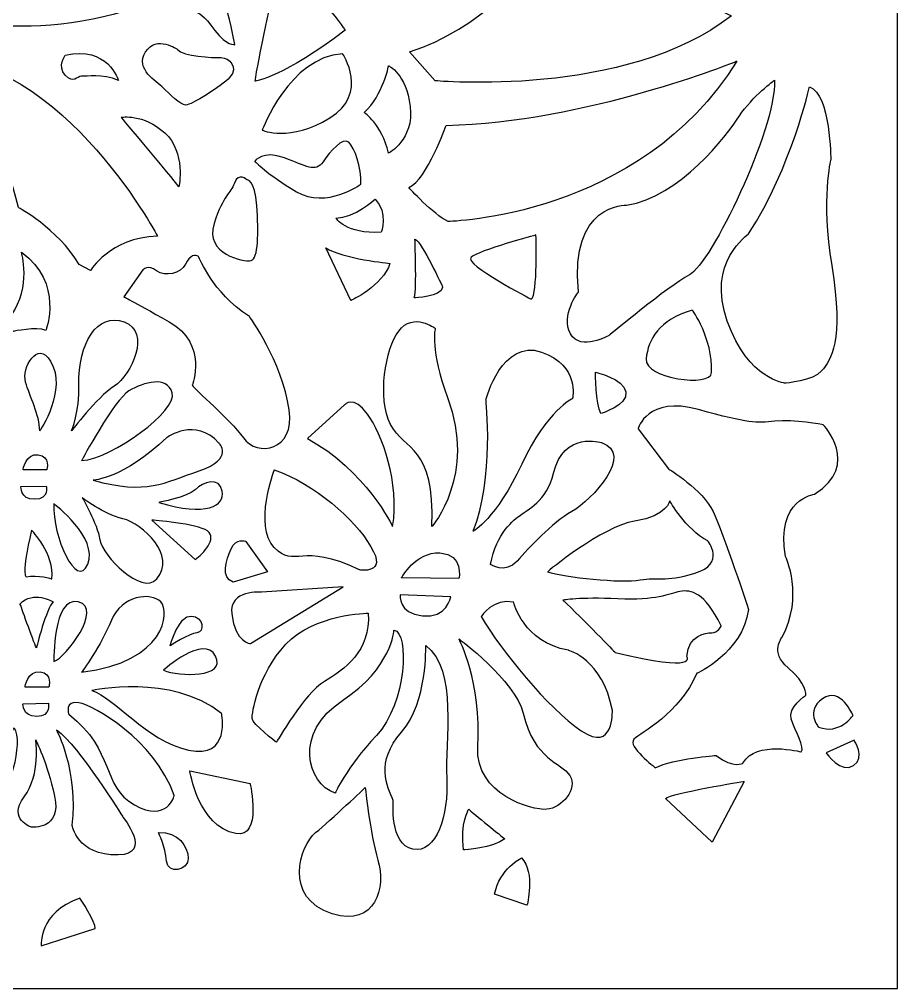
# Model space of a CAD drawing. Header units: centimetres. Extents: x 10.6 to 19.7, y -9 to 9.
# Drawn here: x 14.21 to 19.71, y -9 to -2.94 of the extents above; entities that cross this region are included whole.
import ezdxf

# ---------------------------------------------------------------- set-up
doc = ezdxf.new("R2010")
doc.units = ezdxf.units.CM
doc.header["$MEASUREMENT"] = 0
doc.layers.add('layer 1', color=7, linetype='Continuous')

msp = doc.modelspace()

# ---------------------------------------------------------------- linework, layer by layer
at = {"layer": 'layer 1', "color": 250}
msp.add_open_spline([(10.56679, 9.00077), (10.56679, 9.00077), (19.7069, 9.00077), (19.7069, 9.00077), (19.7069, 9.00077), (19.7069, 9.00077), (19.7069, -9.00021), (19.7069, -9.00021), (19.7069, -9.00021), (19.7069, -9.00021), (10.56679, -9.00021), (10.56679, -9.00021), (10.56679, -9.00021), (10.56679, -9.00021), (10.56679, 9.00077), (10.56679, 9.00077)], degree=3, knots=[0, 0, 0, 0, 0.2, 0.2, 0.2, 0.2, 0.4, 0.4, 0.4, 0.4, 0.6, 0.6, 0.6, 0.6, 1, 1, 1, 1], dxfattribs=at)
at = {"layer": 'layer 1', "color": 7}
for points, knots in [([(13.60091, -2.90208), (13.60091, -2.90208), (14.33084, -3.13059), (15.08616, -2.80687), (15.08616, -2.80687), (15.08616, -2.80687), (15.72725, -2.572), (15.28293, -2.17847), (15.28293, -2.17847), (15.28293, -2.17847), (15.21946, -2.1023), (14.74977, -2.30542), (14.74977, -2.30542), (14.28007, -2.50853), (14.27372, -2.78782), (13.60091, -2.90208)], [0, 0, 0, 0, 0.2, 0.2, 0.2, 0.2, 0.4, 0.4, 0.4, 0.4, 0.6, 0.6, 0.6, 0.6, 1, 1, 1, 1]), ([(17.42197, -2.5974), (17.42197, -2.5974), (17.10038, -3.00363), (16.65183, -3.13904), (16.65183, -3.13904), (16.65183, -3.13904), (16.81263, -3.32099), (16.81263, -3.32099), (16.81263, -3.32099), (16.81263, -3.32099), (18.01015, -3.43102), (18.66605, -2.91476), (18.66605, -2.91476), (18.66605, -2.91476), (17.97629, -2.56777), (17.42197, -2.5974)], [0, 0, 0, 0, 0.2, 0.2, 0.2, 0.2, 0.4, 0.4, 0.4, 0.4, 0.6, 0.6, 0.6, 0.6, 1, 1, 1, 1]), ([(15.30959, -2.89191), (15.30959, -2.89191), (15.41623, -2.77259), (15.44669, -2.77512), (15.44669, -2.77512), (15.44669, -2.77512), (15.49493, -2.74974), (15.5584, -3.09504), (15.5584, -3.09504), (15.5584, -3.09504), (15.50763, -3.10519), (15.43399, -3.00617), (15.43399, -3.00617), (15.36036, -2.90715), (15.32991, -2.89191), (15.30959, -2.89191)], [0, 0, 0, 0, 0.2, 0.2, 0.2, 0.2, 0.4, 0.4, 0.4, 0.4, 0.6, 0.6, 0.6, 0.6, 1, 1, 1, 1]), ([(15.80721, -2.73196), (15.80721, -2.73196), (15.69804, -3.21182), (15.68535, -3.32354), (15.68535, -3.32354), (15.68535, -3.32354), (15.86814, -3.29814), (16.24899, -3.00363), (16.24899, -3.00363), (16.24899, -3.00363), (16.18044, -2.90461), (16.10427, -2.82844), (16.10427, -2.82844), (16.0281, -2.75227), (15.80721, -2.73196), (15.80721, -2.73196)], [0, 0, 0, 0, 0.2, 0.2, 0.2, 0.2, 0.4, 0.4, 0.4, 0.4, 0.6, 0.6, 0.6, 0.6, 1, 1, 1, 1]), ([(15.20042, -3.1255), (15.20042, -3.1255), (15.0684, -3.03157), (14.99986, -3.14074), (14.99986, -3.14074), (14.93131, -3.24991), (15.07093, -3.32608), (15.10901, -3.36416), (15.10901, -3.36416), (15.1471, -3.40225), (15.21819, -3.47333), (15.25119, -3.47333), (15.25119, -3.47333), (15.2842, -3.47333), (15.47208, -3.35908), (15.52793, -3.29814), (15.52793, -3.29814), (15.5838, -3.23721), (15.52286, -3.17627), (15.47208, -3.17627), (15.47208, -3.17627), (15.42129, -3.17627), (15.23089, -3.16867), (15.20042, -3.1255)], [0, 0, 0, 0, 0.1428571, 0.1428571, 0.1428571, 0.1428571, 0.2857143, 0.2857143, 0.2857143, 0.2857143, 0.4285714, 0.4285714, 0.4285714, 0.4285714, 0.5714286, 0.5714286, 0.5714286, 0.5714286, 0.7142857, 0.7142857, 0.7142857, 0.7142857, 1, 1, 1, 1]), ([(13.52474, -3.15597), (13.52474, -3.15597), (14.05157, -3.43525), (14.2039, -4.11443), (14.2039, -4.11443), (14.2039, -4.11443), (14.4451, -4.24137), (14.58474, -4.46988), (14.58474, -4.46988), (14.58474, -4.46988), (14.65456, -4.50796), (14.65456, -4.50796), (14.65456, -4.50796), (14.65456, -4.50796), (14.77516, -4.30485), (15.07346, -4.29215), (15.07346, -4.29215), (15.07346, -4.29215), (14.43875, -3.08614), (13.52474, -3.15597)], [0, 0, 0, 0, 0.1666667, 0.1666667, 0.1666667, 0.1666667, 0.3333333, 0.3333333, 0.3333333, 0.3333333, 0.5, 0.5, 0.5, 0.5, 0.6666667, 0.6666667, 0.6666667, 0.6666667, 1, 1, 1, 1]), ([(14.49714, -3.16104), (14.49714, -3.16104), (14.44382, -3.22959), (14.49714, -3.28546), (14.49714, -3.28546), (14.55046, -3.34131), (14.56824, -3.29308), (14.59871, -3.29308), (14.59871, -3.29308), (14.62916, -3.29308), (14.72818, -3.27784), (14.82975, -3.31846), (14.82975, -3.31846), (14.82975, -3.31846), (14.7612, -3.09757), (14.49714, -3.16104)], [0, 0, 0, 0, 0.2, 0.2, 0.2, 0.2, 0.4, 0.4, 0.4, 0.4, 0.6, 0.6, 0.6, 0.6, 1, 1, 1, 1]), ([(15.72936, -3.6299), (15.72936, -3.6299), (15.89861, -3.1729), (16.2329, -3.15173), (16.2329, -3.15173), (16.2329, -3.15173), (16.40217, -3.40139), (16.1525, -3.55373), (16.1525, -3.55373), (15.90284, -3.70607), (15.72936, -3.6299), (15.72936, -3.6299)], [0, 0, 0, 0, 0.25, 0.25, 0.25, 0.25, 0.5, 0.5, 0.5, 0.5, 1, 1, 1, 1]), ([(16.88033, -3.60029), (16.88033, -3.60029), (16.76186, -3.93882), (16.6476, -3.98959), (16.6476, -3.98959), (16.6476, -3.98959), (16.79993, -4.15886), (16.89303, -4.20117), (16.89303, -4.20117), (16.89303, -4.20117), (18.09055, -4.18001), (18.69989, -3.19828), (18.69989, -3.19828), (18.69989, -3.19828), (17.75203, -3.58336), (16.88033, -3.60029)], [0, 0, 0, 0, 0.2, 0.2, 0.2, 0.2, 0.4, 0.4, 0.4, 0.4, 0.6, 0.6, 0.6, 0.6, 1, 1, 1, 1]), ([(16.52065, -3.2279), (16.52065, -3.2279), (16.48679, -3.40986), (16.36831, -3.51989), (16.36831, -3.51989), (16.36831, -3.51989), (16.47834, -3.59182), (16.52065, -3.77378), (16.52065, -3.77378), (16.52065, -3.77378), (16.68145, -3.68916), (16.65606, -3.4818), (16.65606, -3.4818), (16.63068, -3.27445), (16.52065, -3.2279), (16.52065, -3.2279)], [0, 0, 0, 0, 0.2, 0.2, 0.2, 0.2, 0.4, 0.4, 0.4, 0.4, 0.6, 0.6, 0.6, 0.6, 1, 1, 1, 1]), ([(17.70972, -4.64126), (17.70972, -4.64126), (17.59546, -4.78937), (17.65893, -4.90362), (17.65893, -4.90362), (17.72242, -5.01788), (17.90437, -4.91208), (17.90437, -4.91208), (17.90437, -4.91208), (17.90437, -4.91208), (18.26827, -4.6074), (18.40368, -4.53547), (18.40368, -4.53547), (18.53909, -4.46353), (18.94532, -3.6299), (18.93685, -3.31677), (18.93685, -3.31677), (18.93685, -3.31677), (18.79721, -3.41832), (18.71682, -3.54105), (18.71682, -3.54105), (18.63642, -3.66376), (18.34444, -4.04883), (18.01015, -4.09962), (18.01015, -4.09962), (18.01015, -4.09962), (17.65048, -4.08692), (17.70972, -4.64126)], [0, 0, 0, 0, 0.125, 0.125, 0.125, 0.125, 0.25, 0.25, 0.25, 0.25, 0.375, 0.375, 0.375, 0.375, 0.5, 0.5, 0.5, 0.5, 0.625, 0.625, 0.625, 0.625, 0.75, 0.75, 0.75, 0.75, 1, 1, 1, 1]), ([(19.15479, -3.35908), (19.15479, -3.35908), (19.04688, -3.85418), (18.77394, -4.27945), (18.77394, -4.27945), (18.77394, -4.27945), (18.50735, -4.45719), (18.64065, -4.82534), (18.64065, -4.82534), (18.77394, -5.19347), (19.00245, -5.21251), (19.00245, -5.21251), (19.00245, -5.21251), (19.00245, -5.21251), (19.1787, -5.20022), (19.23094, -5.13636), (19.23094, -5.13636), (19.28807, -5.06653), (19.3743, -4.95552), (19.29443, -4.47623), (19.29443, -4.47623), (19.2246, -4.0573), (19.28807, -3.81609), (19.28807, -3.81609), (19.28807, -3.81609), (19.28807, -3.81609), (19.28807, -3.40352), (19.15479, -3.35908)], [0, 0, 0, 0, 0.125, 0.125, 0.125, 0.125, 0.25, 0.25, 0.25, 0.25, 0.375, 0.375, 0.375, 0.375, 0.5, 0.5, 0.5, 0.5, 0.625, 0.625, 0.625, 0.625, 0.75, 0.75, 0.75, 0.75, 1, 1, 1, 1]), ([(14.84752, -3.5495), (14.84752, -3.5495), (15.15978, -3.9202), (15.20803, -3.98367), (15.20803, -3.98367), (15.20803, -3.98367), (15.25374, -3.76786), (15.11917, -3.64599), (15.11917, -3.64599), (14.98462, -3.52412), (14.84752, -3.5495), (14.84752, -3.5495)], [0, 0, 0, 0, 0.25, 0.25, 0.25, 0.25, 0.5, 0.5, 0.5, 0.5, 1, 1, 1, 1]), ([(15.6828, -3.82457), (15.6828, -3.82457), (15.73359, -3.75263), (15.869, -3.80339), (15.869, -3.80339), (16.00441, -3.85418), (16.06365, -3.89649), (16.11019, -3.82879), (16.11019, -3.82879), (16.15673, -3.76108), (16.2329, -3.67223), (16.27099, -3.70607), (16.27099, -3.70607), (16.30907, -3.73993), (16.35138, -3.86265), (16.34716, -3.96843), (16.34716, -3.96843), (16.34716, -3.96843), (16.13135, -4.125), (15.94517, -4.01497), (15.94517, -4.01497), (15.75897, -3.90496), (15.6828, -3.82457), (15.6828, -3.82457)], [0, 0, 0, 0, 0.1428571, 0.1428571, 0.1428571, 0.1428571, 0.2857143, 0.2857143, 0.2857143, 0.2857143, 0.4285714, 0.4285714, 0.4285714, 0.4285714, 0.5714286, 0.5714286, 0.5714286, 0.5714286, 0.7142857, 0.7142857, 0.7142857, 0.7142857, 1, 1, 1, 1]), ([(15.63457, -3.9405), (15.63457, -3.9405), (15.6828, -3.93543), (15.6955, -4.103), (15.6955, -4.103), (15.7082, -4.27058), (15.70565, -4.4356), (15.65995, -4.44577), (15.65995, -4.44577), (15.61425, -4.45592), (15.36798, -4.40513), (15.42891, -4.21471), (15.42891, -4.21471), (15.48985, -4.02429), (15.53048, -4.0319), (15.55586, -3.96082), (15.55586, -3.96082), (15.58125, -3.88973), (15.63457, -3.9405), (15.63457, -3.9405)], [0, 0, 0, 0, 0.1666667, 0.1666667, 0.1666667, 0.1666667, 0.3333333, 0.3333333, 0.3333333, 0.3333333, 0.5, 0.5, 0.5, 0.5, 0.6666667, 0.6666667, 0.6666667, 0.6666667, 1, 1, 1, 1]), ([(16.43602, -4.06153), (16.43602, -4.06153), (16.30907, -4.18001), (16.19059, -4.18001), (16.19059, -4.18001), (16.19059, -4.18001), (16.25407, -4.28157), (16.47411, -4.26888), (16.47411, -4.26888), (16.47411, -4.26888), (16.52065, -4.14616), (16.43602, -4.06153)], [0, 0, 0, 0, 0.25, 0.25, 0.25, 0.25, 0.5, 0.5, 0.5, 0.5, 1, 1, 1, 1]), ([(17.44312, -4.28581), (17.44312, -4.28581), (17.45582, -4.65819), (17.41351, -4.6878), (17.41351, -4.6878), (17.41351, -4.6878), (16.99035, -4.46776), (17.03689, -4.42545), (17.03689, -4.42545), (17.08345, -4.38314), (17.44312, -4.28581), (17.44312, -4.28581)], [0, 0, 0, 0, 0.25, 0.25, 0.25, 0.25, 0.5, 0.5, 0.5, 0.5, 1, 1, 1, 1]), ([(16.68569, -4.3112), (16.68569, -4.3112), (16.69837, -4.61587), (16.68145, -4.67934), (16.68145, -4.67934), (16.68145, -4.67934), (16.85071, -4.67511), (16.85917, -4.61164), (16.85917, -4.61164), (16.85917, -4.61164), (16.728, -4.32812), (16.68569, -4.3112)], [0, 0, 0, 0, 0.25, 0.25, 0.25, 0.25, 0.5, 0.5, 0.5, 0.5, 1, 1, 1, 1]), ([(14.22295, -4.39371), (14.22295, -4.39371), (14.28642, -4.60951), (14.15946, -4.78725), (14.15946, -4.78725), (14.15946, -4.78725), (14.14043, -4.86977), (14.17216, -4.88881), (14.17216, -4.88881), (14.17216, -4.88881), (14.31816, -4.85707), (14.37527, -4.88246), (14.37527, -4.88246), (14.37527, -4.88246), (14.48952, -4.58413), (14.22295, -4.39371)], [0, 0, 0, 0, 0.2, 0.2, 0.2, 0.2, 0.4, 0.4, 0.4, 0.4, 0.6, 0.6, 0.6, 0.6, 1, 1, 1, 1]), ([(14.86401, -4.673), (14.86401, -4.673), (14.98208, -4.50415), (14.98208, -4.50415), (14.98208, -4.50415), (14.98208, -4.50415), (15.01509, -4.46862), (15.06838, -4.50924), (15.06838, -4.50924), (15.1217, -4.54985), (15.22072, -4.527), (15.24865, -4.46862), (15.24865, -4.46862), (15.27659, -4.41022), (15.31467, -4.40513), (15.32991, -4.42037), (15.32991, -4.42037), (15.34512, -4.4356), (15.40861, -4.63872), (15.6498, -4.79613), (15.6498, -4.79613), (15.6498, -4.79613), (15.85282, -5.07173), (15.89861, -5.38008), (15.89861, -5.38008), (15.9367, -5.63653), (15.69804, -5.67714), (15.61172, -5.55527), (15.61172, -5.55527), (15.5254, -5.4334), (15.30959, -5.25823), (15.29182, -5.22523), (15.29182, -5.22523), (15.29182, -5.22523), (15.39337, -4.96879), (15.1471, -4.82915), (15.1471, -4.82915), (14.90084, -4.68949), (14.86401, -4.673), (14.86401, -4.673)], [0, 0, 0, 0, 0.0909091, 0.0909091, 0.0909091, 0.0909091, 0.1818182, 0.1818182, 0.1818182, 0.1818182, 0.2727273, 0.2727273, 0.2727273, 0.2727273, 0.3636364, 0.3636364, 0.3636364, 0.3636364, 0.4545455, 0.4545455, 0.4545455, 0.4545455, 0.5454545, 0.5454545, 0.5454545, 0.5454545, 0.6363636, 0.6363636, 0.6363636, 0.6363636, 0.7272727, 0.7272727, 0.7272727, 0.7272727, 0.8181818, 0.8181818, 0.8181818, 0.8181818, 1, 1, 1, 1]), ([(16.52911, -4.46353), (16.52911, -4.46353), (16.2329, -4.43391), (16.12712, -4.36621), (16.12712, -4.36621), (16.12712, -4.36621), (16.28369, -4.69627), (16.28369, -4.69627), (16.28369, -4.69627), (16.28369, -4.69627), (16.48679, -4.60317), (16.52911, -4.46353)], [0, 0, 0, 0, 0.25, 0.25, 0.25, 0.25, 0.5, 0.5, 0.5, 0.5, 1, 1, 1, 1]), ([(14.53608, -5.51085), (14.53608, -5.51085), (14.69265, -5.3035), (14.80266, -5.23155), (14.80266, -5.23155), (14.91268, -5.15963), (15.03539, -4.89304), (14.86613, -4.82957), (14.86613, -4.82957), (14.69688, -4.76608), (14.57617, -4.96505), (14.58262, -5.2231), (14.58262, -5.2231), (14.58686, -5.39236), (14.53608, -5.51085), (14.53608, -5.51085)], [0, 0, 0, 0, 0.2, 0.2, 0.2, 0.2, 0.4, 0.4, 0.4, 0.4, 0.6, 0.6, 0.6, 0.6, 1, 1, 1, 1]), ([(16.81263, -4.86977), (16.81263, -4.86977), (16.67722, -4.76397), (16.58412, -4.88669), (16.58412, -4.88669), (16.50093, -4.99634), (16.44871, -5.30561), (16.53335, -5.47065), (16.53335, -5.47065), (16.61798, -5.63569), (16.81263, -5.60183), (16.79147, -6.10962), (16.79147, -6.10962), (16.79147, -6.10962), (17.07306, -5.79038), (16.8888, -5.3014), (16.8888, -5.3014), (16.77877, -5.0094), (16.81263, -4.86977), (16.81263, -4.86977)], [0, 0, 0, 0, 0.1666667, 0.1666667, 0.1666667, 0.1666667, 0.3333333, 0.3333333, 0.3333333, 0.3333333, 0.5, 0.5, 0.5, 0.5, 0.6666667, 0.6666667, 0.6666667, 0.6666667, 1, 1, 1, 1]), ([(18.42167, -4.75551), (18.42167, -4.75551), (18.54957, -4.927), (18.54227, -5.14588), (18.54227, -5.14588), (18.53909, -5.24109), (18.12018, -5.18396), (18.13286, -5.06019), (18.13286, -5.06019), (18.14556, -4.93641), (18.21221, -4.81898), (18.42167, -4.75551)], [0, 0, 0, 0, 0.25, 0.25, 0.25, 0.25, 0.5, 0.5, 0.5, 0.5, 1, 1, 1, 1]), ([(14.3372, -5.51085), (14.3372, -5.51085), (14.51216, -5.25565), (14.4049, -5.075), (14.4049, -5.075), (14.3245, -4.93959), (14.22295, -5.11732), (14.24833, -5.20618), (14.24833, -5.20618), (14.27372, -5.29504), (14.3372, -5.41352), (14.3372, -5.51085)], [0, 0, 0, 0, 0.25, 0.25, 0.25, 0.25, 0.5, 0.5, 0.5, 0.5, 1, 1, 1, 1]), ([(17.04959, -6.13924), (17.04959, -6.13924), (17.19347, -6.06307), (17.35427, -5.72031), (17.35427, -5.72031), (17.51506, -5.37755), (17.67163, -5.30985), (17.67163, -5.30985), (17.67163, -5.30985), (17.67163, -5.30985), (17.72242, -5.1025), (17.47698, -5.01788), (17.47698, -5.01788), (17.23156, -4.93323), (17.12999, -5.31408), (17.12999, -5.31408), (17.12999, -5.31408), (17.12999, -5.31408), (17.185, -5.80918), (17.04959, -6.13924)], [0, 0, 0, 0, 0.1666667, 0.1666667, 0.1666667, 0.1666667, 0.3333333, 0.3333333, 0.3333333, 0.3333333, 0.5, 0.5, 0.5, 0.5, 0.6666667, 0.6666667, 0.6666667, 0.6666667, 1, 1, 1, 1]), ([(17.8155, -5.14481), (17.8155, -5.14481), (17.8155, -5.34369), (17.84936, -5.40294), (17.84936, -5.40294), (17.84936, -5.40294), (18.01861, -5.35217), (18.00592, -5.26754), (18.00592, -5.26754), (17.99322, -5.1829), (17.8155, -5.14481), (17.8155, -5.14481)], [0, 0, 0, 0, 0.25, 0.25, 0.25, 0.25, 0.5, 0.5, 0.5, 0.5, 1, 1, 1, 1]), ([(14.59955, -5.69704), (14.59955, -5.69704), (14.80266, -5.3162), (14.89576, -5.26118), (14.89576, -5.26118), (14.98885, -5.20618), (15.1327, -5.16386), (15.16656, -5.27388), (15.16656, -5.27388), (15.20042, -5.38391), (14.7942, -5.68434), (14.59955, -5.69704)], [0, 0, 0, 0, 0.25, 0.25, 0.25, 0.25, 0.5, 0.5, 0.5, 0.5, 1, 1, 1, 1]), ([(16.01287, -5.55952), (16.01287, -5.55952), (16.2456, -5.34794), (16.2456, -5.34794), (16.2456, -5.34794), (16.2456, -5.34794), (16.30061, -5.28445), (16.38947, -5.40718), (16.38947, -5.40718), (16.47834, -5.52989), (16.59259, -5.83879), (16.54604, -6.10962), (16.54604, -6.10962), (16.54604, -6.10962), (16.37678, -5.75417), (16.01287, -5.55952)], [0, 0, 0, 0, 0.2, 0.2, 0.2, 0.2, 0.4, 0.4, 0.4, 0.4, 0.6, 0.6, 0.6, 0.6, 1, 1, 1, 1]), ([(18.18999, -7.61819), (18.18999, -7.61819), (18.01226, -7.48171), (18.05669, -7.44046), (18.05669, -7.44046), (18.10113, -7.3992), (18.33915, -7.28177), (18.45022, -7.02788), (18.45022, -7.02788), (18.45022, -7.02788), (18.73268, -6.9041), (18.77394, -6.62799), (18.77394, -6.62799), (18.77394, -6.62799), (18.61526, -6.15193), (18.55179, -6.01547), (18.55179, -6.01547), (18.48831, -5.87899), (18.2725, -5.74888), (18.2725, -5.74888), (18.2725, -5.74888), (18.2725, -5.74888), (18.08209, -5.49815), (18.08209, -5.49815), (18.08209, -5.49815), (18.08209, -5.49815), (18.13922, -5.28868), (18.45974, -5.37755), (18.45974, -5.37755), (18.78028, -5.46642), (18.82155, -5.46324), (18.93898, -5.45054), (18.93898, -5.45054), (19.0564, -5.43786), (19.24046, -5.47276), (19.24046, -5.47276), (19.24046, -5.47276), (19.24046, -5.47276), (19.48167, -5.72031), (19.18652, -5.90756), (19.18652, -5.90756), (19.18652, -5.90756), (18.94214, -5.93612), (19.00561, -6.29792), (19.00561, -6.29792), (19.00561, -6.29792), (19.12305, -6.54547), (18.98341, -6.80255), (18.98341, -6.80255), (18.98341, -6.80255), (18.90406, -6.89458), (19.02149, -6.99297), (19.02149, -6.99297), (19.13891, -7.09134), (19.13257, -7.16435), (19.13257, -7.16435), (19.13257, -7.16435), (19.13257, -7.16435), (19.01831, -7.24368), (19.04053, -7.31351), (19.04053, -7.31351), (19.06274, -7.38334), (19.12939, -7.49758), (19.104, -7.5198), (19.104, -7.5198), (19.104, -7.5198), (18.81837, -7.44363), (18.73904, -7.58962), (18.73904, -7.58962), (18.73904, -7.58962), (18.68191, -7.62771), (18.57083, -7.54202), (18.57083, -7.54202), (18.57083, -7.54202), (18.30742, -7.56106), (18.18999, -7.61819)], [0, 0, 0, 0, 0.05, 0.05, 0.05, 0.05, 0.1, 0.1, 0.1, 0.1, 0.15, 0.15, 0.15, 0.15, 0.2, 0.2, 0.2, 0.2, 0.25, 0.25, 0.25, 0.25, 0.3, 0.3, 0.3, 0.3, 0.35, 0.35, 0.35, 0.35, 0.4, 0.4, 0.4, 0.4, 0.45, 0.45, 0.45, 0.45, 0.5, 0.5, 0.5, 0.5, 0.55, 0.55, 0.55, 0.55, 0.6, 0.6, 0.6, 0.6, 0.65, 0.65, 0.65, 0.65, 0.7, 0.7, 0.7, 0.7, 0.75, 0.75, 0.75, 0.75, 0.8, 0.8, 0.8, 0.8, 0.85, 0.85, 0.85, 0.85, 0.9, 0.9, 0.9, 0.9, 1, 1, 1, 1]), ([(14.67149, -5.81975), (14.67149, -5.81975), (14.8619, -5.8113), (15.1327, -5.55316), (15.1327, -5.55316), (15.1327, -5.55316), (15.31043, -5.42198), (15.45854, -5.58702), (15.45854, -5.58702), (15.45854, -5.58702), (15.56009, -5.68434), (15.33581, -5.76051), (15.33581, -5.76051), (15.11155, -5.83668), (15.01001, -5.91285), (14.67149, -5.81975)], [0, 0, 0, 0, 0.2, 0.2, 0.2, 0.2, 0.4, 0.4, 0.4, 0.4, 0.6, 0.6, 0.6, 0.6, 1, 1, 1, 1]), ([(17.15962, -6.34659), (17.15962, -6.34659), (17.24847, -6.41006), (17.32464, -6.32544), (17.32464, -6.32544), (17.40081, -6.2408), (17.54045, -6.08846), (17.6674, -6.01653), (17.6674, -6.01653), (17.79434, -5.94459), (18.06093, -5.65261), (17.85358, -5.5849), (17.85358, -5.5849), (17.85358, -5.5849), (17.61663, -5.50867), (17.55315, -5.77533), (17.55315, -5.77533), (17.51082, -5.95305), (17.38388, -6.00806), (17.3458, -6.03769), (17.3458, -6.03769), (17.30771, -6.0673), (17.19347, -6.1477), (17.15962, -6.34659)], [0, 0, 0, 0, 0.1428571, 0.1428571, 0.1428571, 0.1428571, 0.2857143, 0.2857143, 0.2857143, 0.2857143, 0.4285714, 0.4285714, 0.4285714, 0.4285714, 0.5714286, 0.5714286, 0.5714286, 0.5714286, 0.7142857, 0.7142857, 0.7142857, 0.7142857, 1, 1, 1, 1]), ([(14.23247, -5.75522), (14.23247, -5.75522), (14.38163, -5.75522), (14.38163, -5.75522), (14.38163, -5.75522), (14.38163, -5.75522), (14.40701, -5.66953), (14.32768, -5.66001), (14.32768, -5.66001), (14.24833, -5.65049), (14.23247, -5.75522), (14.23247, -5.75522)], [0, 0, 0, 0, 0.25, 0.25, 0.25, 0.25, 0.5, 0.5, 0.5, 0.5, 1, 1, 1, 1]), ([(15.80551, -5.75417), (15.80551, -5.75417), (15.67435, -6.10539), (15.80551, -6.2408), (15.80551, -6.2408), (15.9367, -6.37621), (15.97055, -6.20271), (16.3387, -6.38044), (16.3387, -6.38044), (16.3387, -6.38044), (16.51642, -6.41429), (16.41062, -6.23657), (16.41062, -6.23657), (16.30484, -6.05885), (16.06365, -5.84727), (15.80551, -5.75417)], [0, 0, 0, 0, 0.2, 0.2, 0.2, 0.2, 0.4, 0.4, 0.4, 0.4, 0.6, 0.6, 0.6, 0.6, 1, 1, 1, 1]), ([(15.08192, -5.95939), (15.08192, -5.95939), (15.25966, -5.92555), (15.31043, -5.87899), (15.31043, -5.87899), (15.36121, -5.83245), (15.46277, -5.79437), (15.4797, -5.88746), (15.4797, -5.88746), (15.49662, -5.98056), (15.38237, -6.04826), (15.08192, -5.95939)], [0, 0, 0, 0, 0.25, 0.25, 0.25, 0.25, 0.5, 0.5, 0.5, 0.5, 1, 1, 1, 1]), ([(14.37845, -5.85679), (14.37845, -5.85679), (14.21977, -5.85995), (14.21977, -5.85995), (14.21977, -5.85995), (14.21977, -5.85995), (14.21343, -5.9393), (14.30546, -5.9393), (14.30546, -5.9393), (14.39749, -5.9393), (14.37845, -5.85679), (14.37845, -5.85679)], [0, 0, 0, 0, 0.25, 0.25, 0.25, 0.25, 0.5, 0.5, 0.5, 0.5, 1, 1, 1, 1]), ([(14.60378, -5.92978), (14.60378, -5.92978), (14.73496, -6.03133), (14.85767, -6.06096), (14.85767, -6.06096), (14.98038, -6.09057), (15.19728, -6.29206), (15.06924, -6.43756), (15.06924, -6.43756), (14.97615, -6.54336), (14.73073, -6.2937), (14.7138, -6.19214), (14.7138, -6.19214), (14.69688, -6.09057), (14.60378, -5.92978), (14.60378, -5.92978)], [0, 0, 0, 0, 0.2, 0.2, 0.2, 0.2, 0.4, 0.4, 0.4, 0.4, 0.6, 0.6, 0.6, 0.6, 1, 1, 1, 1]), ([(14.42605, -5.96786), (14.42605, -5.96786), (14.70533, -6.17944), (14.63763, -6.34448), (14.63763, -6.34448), (14.56994, -6.5095), (14.41335, -6.17097), (14.42605, -5.96786)], [0, 0, 0, 0, 0.3333333, 0.3333333, 0.3333333, 0.3333333, 1, 1, 1, 1]), ([(17.51506, -6.39314), (17.51506, -6.39314), (17.85358, -6.10962), (18.06093, -6.07576), (18.06093, -6.07576), (18.26827, -6.04192), (18.28097, -5.94882), (18.28097, -5.94882), (18.28097, -5.94882), (18.28097, -5.94882), (18.3783, -6.12654), (18.51794, -6.19848), (18.51794, -6.19848), (18.51794, -6.19848), (18.63642, -6.34235), (18.43754, -6.40161), (18.43754, -6.40161), (18.23866, -6.46085), (18.20903, -6.42276), (18.09478, -6.44392), (18.09478, -6.44392), (17.98052, -6.46508), (17.62085, -6.42699), (17.51506, -6.39314)], [0, 0, 0, 0, 0.1428571, 0.1428571, 0.1428571, 0.1428571, 0.2857143, 0.2857143, 0.2857143, 0.2857143, 0.4285714, 0.4285714, 0.4285714, 0.4285714, 0.5714286, 0.5714286, 0.5714286, 0.5714286, 0.7142857, 0.7142857, 0.7142857, 0.7142857, 1, 1, 1, 1]), ([(15.03964, -6.06942), (15.03964, -6.06942), (15.32313, -6.09057), (15.3866, -6.13713), (15.3866, -6.13713), (15.45007, -6.18367), (15.36121, -6.281), (15.31043, -6.31485), (15.31043, -6.31485), (15.31043, -6.31485), (15.03964, -6.06942), (15.03964, -6.06942)], [0, 0, 0, 0, 0.25, 0.25, 0.25, 0.25, 0.5, 0.5, 0.5, 0.5, 1, 1, 1, 1]), ([(14.28642, -6.13289), (14.28642, -6.13289), (14.43028, -6.281), (14.41335, -6.43756), (14.41335, -6.43756), (14.41335, -6.43756), (14.3245, -6.40795), (14.25256, -6.42488), (14.25256, -6.42488), (14.25256, -6.42488), (14.21872, -6.41218), (14.28642, -6.13289)], [0, 0, 0, 0, 0.25, 0.25, 0.25, 0.25, 0.5, 0.5, 0.5, 0.5, 1, 1, 1, 1]), ([(15.76322, -6.39314), (15.76322, -6.39314), (15.62779, -6.20271), (15.62779, -6.20271), (15.62779, -6.20271), (15.62779, -6.20271), (15.56432, -6.17733), (15.53471, -6.24927), (15.53471, -6.24927), (15.50508, -6.3212), (15.467, -6.43122), (15.54741, -6.45661), (15.54741, -6.45661), (15.54741, -6.45661), (15.76322, -6.39314), (15.76322, -6.39314)], [0, 0, 0, 0, 0.2, 0.2, 0.2, 0.2, 0.4, 0.4, 0.4, 0.4, 0.6, 0.6, 0.6, 0.6, 1, 1, 1, 1]), ([(16.60105, -6.43122), (16.60105, -6.43122), (16.96074, -6.43545), (16.96074, -6.43545), (16.96074, -6.43545), (16.96074, -6.43545), (16.99458, -6.28311), (16.84224, -6.27465), (16.84224, -6.27465), (16.68992, -6.26618), (16.60105, -6.43122), (16.60105, -6.43122)], [0, 0, 0, 0, 0.25, 0.25, 0.25, 0.25, 0.5, 0.5, 0.5, 0.5, 1, 1, 1, 1]), ([(16.23714, -6.48623), (16.23714, -6.48623), (15.65742, -6.84168), (15.65742, -6.84168), (15.65742, -6.84168), (15.65742, -6.84168), (15.55922, -6.8381), (15.53894, -6.6555), (15.53894, -6.6555), (15.52201, -6.50316), (15.72513, -6.52009), (15.72513, -6.52009), (15.72513, -6.52009), (15.72513, -6.52009), (16.23714, -6.48623), (16.23714, -6.48623)], [0, 0, 0, 0, 0.2, 0.2, 0.2, 0.2, 0.4, 0.4, 0.4, 0.4, 0.6, 0.6, 0.6, 0.6, 1, 1, 1, 1]), ([(14.31604, -6.86919), (14.31604, -6.86919), (14.37951, -6.6153), (14.42183, -6.58145), (14.42183, -6.58145), (14.42183, -6.58145), (14.29489, -6.50528), (14.21447, -6.59415), (14.21447, -6.59415), (14.21447, -6.59415), (14.29489, -6.82264), (14.31604, -6.86919)], [0, 0, 0, 0, 0.25, 0.25, 0.25, 0.25, 0.5, 0.5, 0.5, 0.5, 1, 1, 1, 1]), ([(14.42605, -6.95382), (14.42605, -6.95382), (14.4176, -6.54336), (14.57839, -6.58145), (14.57839, -6.58145), (14.73919, -6.61953), (14.498, -6.92844), (14.42605, -6.95382)], [0, 0, 0, 0, 0.3333333, 0.3333333, 0.3333333, 0.3333333, 1, 1, 1, 1]), ([(14.59955, -7.02153), (14.59955, -7.02153), (14.72226, -6.85227), (14.78574, -6.6957), (14.78574, -6.6957), (14.84921, -6.53913), (15.03539, -6.51798), (15.09462, -6.58145), (15.09462, -6.58145), (15.15386, -6.64491), (15.12848, -6.95382), (14.59955, -7.02153)], [0, 0, 0, 0, 0.25, 0.25, 0.25, 0.25, 0.5, 0.5, 0.5, 0.5, 1, 1, 1, 1]), ([(16.59259, -6.53702), (16.59259, -6.53702), (16.90995, -6.5497), (16.90995, -6.5497), (16.90995, -6.5497), (16.90995, -6.5497), (16.88457, -6.68511), (16.73223, -6.6682), (16.73223, -6.6682), (16.57989, -6.65127), (16.59259, -6.53702), (16.59259, -6.53702)], [0, 0, 0, 0, 0.25, 0.25, 0.25, 0.25, 0.5, 0.5, 0.5, 0.5, 1, 1, 1, 1]), ([(17.61239, -6.57086), (17.61239, -6.57086), (17.71394, -6.5497), (17.95514, -6.5624), (17.95514, -6.5624), (18.19635, -6.5751), (18.27674, -6.52855), (18.34444, -6.51586), (18.34444, -6.51586), (18.41215, -6.50316), (18.50101, -6.52009), (18.60256, -6.73167), (18.60256, -6.73167), (18.60256, -6.73167), (18.58141, -6.77398), (18.54332, -6.77398), (18.54332, -6.77398), (18.50524, -6.77398), (18.39945, -6.78667), (18.38675, -6.92209), (18.38675, -6.92209), (18.38675, -6.92209), (18.47139, -7.02788), (17.93822, -6.89669), (17.93822, -6.89669), (17.93822, -6.89669), (17.73933, -6.68936), (17.61239, -6.57086)], [0, 0, 0, 0, 0.125, 0.125, 0.125, 0.125, 0.25, 0.25, 0.25, 0.25, 0.375, 0.375, 0.375, 0.375, 0.5, 0.5, 0.5, 0.5, 0.625, 0.625, 0.625, 0.625, 0.75, 0.75, 0.75, 0.75, 1, 1, 1, 1]), ([(17.10038, -6.67243), (17.10038, -6.67243), (17.17655, -6.55395), (17.30349, -6.58356), (17.30349, -6.58356), (17.30349, -6.58356), (17.36273, -6.83322), (17.64625, -6.88401), (17.64625, -6.88401), (17.64625, -6.88401), (17.86205, -6.93901), (17.9213, -7.26061), (17.9213, -7.26061), (17.9213, -7.26061), (17.93398, -7.5272), (17.72664, -7.38757), (17.72664, -7.38757), (17.51929, -7.24793), (17.22309, -6.88401), (17.10038, -6.67243)], [0, 0, 0, 0, 0.1666667, 0.1666667, 0.1666667, 0.1666667, 0.3333333, 0.3333333, 0.3333333, 0.3333333, 0.5, 0.5, 0.5, 0.5, 0.6666667, 0.6666667, 0.6666667, 0.6666667, 1, 1, 1, 1]), ([(15.15281, -6.85649), (15.15281, -6.85649), (15.27341, -6.77715), (15.32101, -6.77398), (15.32101, -6.77398), (15.36862, -6.7708), (15.36544, -6.67559), (15.28611, -6.66925), (15.28611, -6.66925), (15.20676, -6.66291), (15.15281, -6.85649), (15.15281, -6.85649)], [0, 0, 0, 0, 0.25, 0.25, 0.25, 0.25, 0.5, 0.5, 0.5, 0.5, 1, 1, 1, 1]), ([(16.39371, -6.65127), (16.39371, -6.65127), (16.05518, -6.6555), (15.87745, -6.84592), (15.87745, -6.84592), (15.69973, -7.03635), (15.66588, -7.28177), (15.66588, -7.3114), (15.66588, -7.3114), (15.66588, -7.34102), (15.81821, -7.45949), (15.81821, -7.45949), (15.81821, -7.45949), (15.81821, -7.45949), (15.99594, -7.1506), (16.11865, -7.07866), (16.11865, -7.07866), (16.24137, -7.00672), (16.41062, -6.88824), (16.39371, -6.65127)], [0, 0, 0, 0, 0.1666667, 0.1666667, 0.1666667, 0.1666667, 0.3333333, 0.3333333, 0.3333333, 0.3333333, 0.5, 0.5, 0.5, 0.5, 0.6666667, 0.6666667, 0.6666667, 0.6666667, 1, 1, 1, 1]), ([(15.11155, -7.00883), (15.11155, -7.00883), (15.36544, -6.78033), (15.43738, -6.91996), (15.43738, -6.91996), (15.50932, -7.05962), (15.20887, -7.04692), (15.11155, -7.00883)], [0, 0, 0, 0, 0.3333333, 0.3333333, 0.3333333, 0.3333333, 1, 1, 1, 1]), ([(16.55451, -6.75705), (16.55451, -6.75705), (16.54181, -6.99402), (16.2329, -7.19714), (16.2329, -7.19714), (15.92401, -7.40027), (16.00864, -7.71763), (16.18636, -7.77687), (16.18636, -7.77687), (16.18636, -7.77687), (16.25407, -7.6203), (16.44448, -7.41718), (16.44448, -7.41718), (16.6349, -7.21407), (16.65183, -6.77398), (16.55451, -6.75705)], [0, 0, 0, 0, 0.2, 0.2, 0.2, 0.2, 0.4, 0.4, 0.4, 0.4, 0.6, 0.6, 0.6, 0.6, 1, 1, 1, 1]), ([(16.96074, -6.81207), (16.96074, -6.81207), (17.10272, -7.07796), (17.07922, -7.48912), (17.07922, -7.48912), (17.06229, -7.78534), (17.41774, -7.88689), (17.51082, -7.87842), (17.51082, -7.87842), (17.60392, -7.86997), (17.70972, -7.75148), (17.6547, -7.66684), (17.6547, -7.66684), (17.59969, -7.58222), (17.43578, -7.5758), (17.36273, -7.27754), (17.36273, -7.27754), (17.31194, -7.07019), (16.96074, -6.81207), (16.96074, -6.81207)], [0, 0, 0, 0, 0.1666667, 0.1666667, 0.1666667, 0.1666667, 0.3333333, 0.3333333, 0.3333333, 0.3333333, 0.5, 0.5, 0.5, 0.5, 0.6666667, 0.6666667, 0.6666667, 0.6666667, 1, 1, 1, 1]), ([(16.75339, -6.85438), (16.75339, -6.85438), (16.76609, -7.2056), (16.60105, -7.39602), (16.60105, -7.39602), (16.43602, -7.58645), (16.51219, -7.73456), (16.55026, -7.82342), (16.55026, -7.82342), (16.55026, -7.82342), (16.52488, -8.09847), (16.67299, -8.1281), (16.67299, -8.1281), (16.82108, -8.15771), (16.89725, -7.91228), (16.88457, -7.68377), (16.88457, -7.68377), (16.87187, -7.45528), (16.95649, -7.00249), (16.75339, -6.85438)], [0, 0, 0, 0, 0.1666667, 0.1666667, 0.1666667, 0.1666667, 0.3333333, 0.3333333, 0.3333333, 0.3333333, 0.5, 0.5, 0.5, 0.5, 0.6666667, 0.6666667, 0.6666667, 0.6666667, 1, 1, 1, 1]), ([(14.24515, -7.11357), (14.24515, -7.11357), (14.39431, -7.11357), (14.39431, -7.11357), (14.39431, -7.11357), (14.39431, -7.11357), (14.41971, -7.02788), (14.34036, -7.01835), (14.34036, -7.01835), (14.26103, -7.00883), (14.24515, -7.11357), (14.24515, -7.11357)], [0, 0, 0, 0, 0.25, 0.25, 0.25, 0.25, 0.5, 0.5, 0.5, 0.5, 1, 1, 1, 1]), ([(14.66302, -7.13579), (14.66302, -7.13579), (15.15809, -7.02576), (15.47547, -7.27965), (15.47547, -7.27965), (15.47547, -7.27965), (15.53471, -7.5674), (15.26812, -7.50816), (15.26812, -7.50816), (15.00155, -7.44892), (14.8069, -7.1781), (14.66302, -7.13579)], [0, 0, 0, 0, 0.25, 0.25, 0.25, 0.25, 0.5, 0.5, 0.5, 0.5, 1, 1, 1, 1]), ([(19.2119, -7.36429), (19.2119, -7.36429), (19.12623, -7.2659), (19.2373, -7.18656), (19.2373, -7.18656), (19.34838, -7.10722), (19.42771, -7.29129), (19.42771, -7.29129), (19.42771, -7.29129), (19.42771, -7.29129), (19.3452, -7.41506), (19.2119, -7.36429)], [0, 0, 0, 0, 0.25, 0.25, 0.25, 0.25, 0.5, 0.5, 0.5, 0.5, 1, 1, 1, 1]), ([(14.39115, -7.21512), (14.39115, -7.21512), (14.23247, -7.2183), (14.23247, -7.2183), (14.23247, -7.2183), (14.23247, -7.2183), (14.22611, -7.29765), (14.31816, -7.29765), (14.31816, -7.29765), (14.41019, -7.29765), (14.39115, -7.21512), (14.39115, -7.21512)], [0, 0, 0, 0, 0.25, 0.25, 0.25, 0.25, 0.5, 0.5, 0.5, 0.5, 1, 1, 1, 1]), ([(14.51915, -7.2839), (14.51915, -7.2839), (14.48952, -7.19503), (14.58262, -7.21196), (14.58262, -7.21196), (14.67572, -7.22888), (15.05232, -7.44046), (15.17926, -7.79168), (15.17926, -7.79168), (15.17926, -7.79168), (15.13693, -7.96518), (14.92961, -7.85092), (14.92961, -7.85092), (14.72226, -7.73667), (14.81113, -7.5124), (14.51915, -7.2839)], [0, 0, 0, 0, 0.2, 0.2, 0.2, 0.2, 0.4, 0.4, 0.4, 0.4, 0.6, 0.6, 0.6, 0.6, 1, 1, 1, 1]), ([(14.17639, -7.36852), (14.17639, -7.36852), (14.05229, -7.59885), (13.89711, -7.69013), (13.89711, -7.69013), (13.82519, -7.73244), (13.94365, -7.91439), (14.04522, -7.85092), (14.04522, -7.85092), (14.14678, -7.78745), (14.23563, -7.46162), (14.17639, -7.36852)], [0, 0, 0, 0, 0.25, 0.25, 0.25, 0.25, 0.5, 0.5, 0.5, 0.5, 1, 1, 1, 1]), ([(14.44298, -7.38122), (14.44298, -7.38122), (14.58262, -7.64357), (14.54031, -7.97788), (14.54031, -7.97788), (14.54031, -7.97788), (14.56985, -8.16902), (14.82806, -8.16406), (14.82806, -8.16406), (15.04809, -8.15983), (14.85767, -7.92709), (14.85767, -7.92709), (14.85767, -7.92709), (14.85767, -7.92709), (14.58262, -7.48278), (14.44298, -7.38122)], [0, 0, 0, 0, 0.2, 0.2, 0.2, 0.2, 0.4, 0.4, 0.4, 0.4, 0.6, 0.6, 0.6, 0.6, 1, 1, 1, 1]), ([(14.3118, -7.44469), (14.3118, -7.44469), (14.34566, -7.65627), (14.23987, -7.80014), (14.23987, -7.80014), (14.13408, -7.94402), (14.28642, -7.99056), (14.28642, -7.99056), (14.28642, -7.99056), (14.28642, -7.99056), (14.47684, -8.00749), (14.43028, -7.79591), (14.43028, -7.79591), (14.38374, -7.58433), (14.3118, -7.44469), (14.3118, -7.44469)], [0, 0, 0, 0, 0.2, 0.2, 0.2, 0.2, 0.4, 0.4, 0.4, 0.4, 0.6, 0.6, 0.6, 0.6, 1, 1, 1, 1]), ([(19.25951, -7.52614), (19.25951, -7.52614), (19.43407, -7.44681), (19.43407, -7.44681), (19.43407, -7.44681), (19.43407, -7.44681), (19.50706, -7.55154), (19.43089, -7.60549), (19.43089, -7.60549), (19.35472, -7.65944), (19.25951, -7.52614), (19.25951, -7.52614)], [0, 0, 0, 0, 0.25, 0.25, 0.25, 0.25, 0.5, 0.5, 0.5, 0.5, 1, 1, 1, 1]), ([(15.27659, -7.63723), (15.27659, -7.63723), (15.32776, -7.98507), (15.56539, -8.03076), (15.56539, -8.03076), (15.73041, -8.0625), (15.65424, -7.71656), (15.65424, -7.71656), (15.65424, -7.71656), (15.65424, -7.71656), (15.27659, -7.63723), (15.27659, -7.63723)], [0, 0, 0, 0, 0.25, 0.25, 0.25, 0.25, 0.5, 0.5, 0.5, 0.5, 1, 1, 1, 1]), ([(16.37467, -7.74196), (16.37467, -7.74196), (16.16203, -7.94507), (16.06365, -8.02442), (16.06365, -8.02442), (15.96526, -8.10377), (15.85826, -8.43485), (16.16838, -8.5322), (16.16838, -8.5322), (16.44132, -8.61789), (16.50479, -8.364), (16.454, -8.1958), (16.454, -8.1958), (16.40323, -8.0276), (16.37467, -7.74196), (16.37467, -7.74196)], [0, 0, 0, 0, 0.2, 0.2, 0.2, 0.2, 0.4, 0.4, 0.4, 0.4, 0.6, 0.6, 0.6, 0.6, 1, 1, 1, 1]), ([(18.25346, -7.81177), (18.25346, -7.81177), (18.54543, -8.08472), (18.54543, -8.08472), (18.54543, -8.08472), (18.54543, -8.08472), (18.74538, -7.70388), (18.74538, -7.70388), (18.74538, -7.70388), (18.74538, -7.70388), (18.28838, -7.77687), (18.25346, -7.81177)], [0, 0, 0, 0, 0.25, 0.25, 0.25, 0.25, 0.5, 0.5, 0.5, 0.5, 1, 1, 1, 1]), ([(16.99035, -8.13233), (16.99035, -8.13233), (17.1776, -8.12281), (17.24742, -8.0625), (17.24742, -8.0625), (17.24742, -8.0625), (17.08556, -7.93239), (17.02209, -7.87842), (17.02209, -7.87842), (17.02209, -7.87842), (16.96815, -7.96411), (16.99035, -8.13233)], [0, 0, 0, 0, 0.25, 0.25, 0.25, 0.25, 0.5, 0.5, 0.5, 0.5, 1, 1, 1, 1]), ([(15.07982, -8.02442), (15.07982, -8.02442), (15.12425, -8.11329), (15.13059, -8.20214), (15.13059, -8.20214), (15.13693, -8.29101), (15.27023, -8.25927), (15.26707, -8.18628), (15.26707, -8.18628), (15.26389, -8.11329), (15.20676, -8.0149), (15.07982, -8.02442)], [0, 0, 0, 0, 0.25, 0.25, 0.25, 0.25, 0.5, 0.5, 0.5, 0.5, 1, 1, 1, 1]), ([(17.35214, -8.1831), (17.35214, -8.1831), (17.21568, -8.24975), (17.18395, -8.40843), (17.18395, -8.40843), (17.18395, -8.40843), (17.38706, -8.47826), (17.38706, -8.47826), (17.38706, -8.47826), (17.38706, -8.47826), (17.44101, -8.27513), (17.35214, -8.1831)], [0, 0, 0, 0, 0.25, 0.25, 0.25, 0.25, 0.5, 0.5, 0.5, 0.5, 1, 1, 1, 1]), ([(14.34672, -8.73215), (14.34672, -8.73215), (14.32768, -8.52586), (14.58791, -8.43383), (14.58791, -8.43383), (14.58791, -8.43383), (14.69265, -8.58933), (14.68313, -8.62425), (14.68313, -8.62425), (14.68313, -8.62425), (14.34672, -8.73215), (14.34672, -8.73215)], [0, 0, 0, 0, 0.25, 0.25, 0.25, 0.25, 0.5, 0.5, 0.5, 0.5, 1, 1, 1, 1])]:
    msp.add_open_spline(points, degree=3, knots=knots, dxfattribs=at)

doc.saveas('drawing.dxf')
